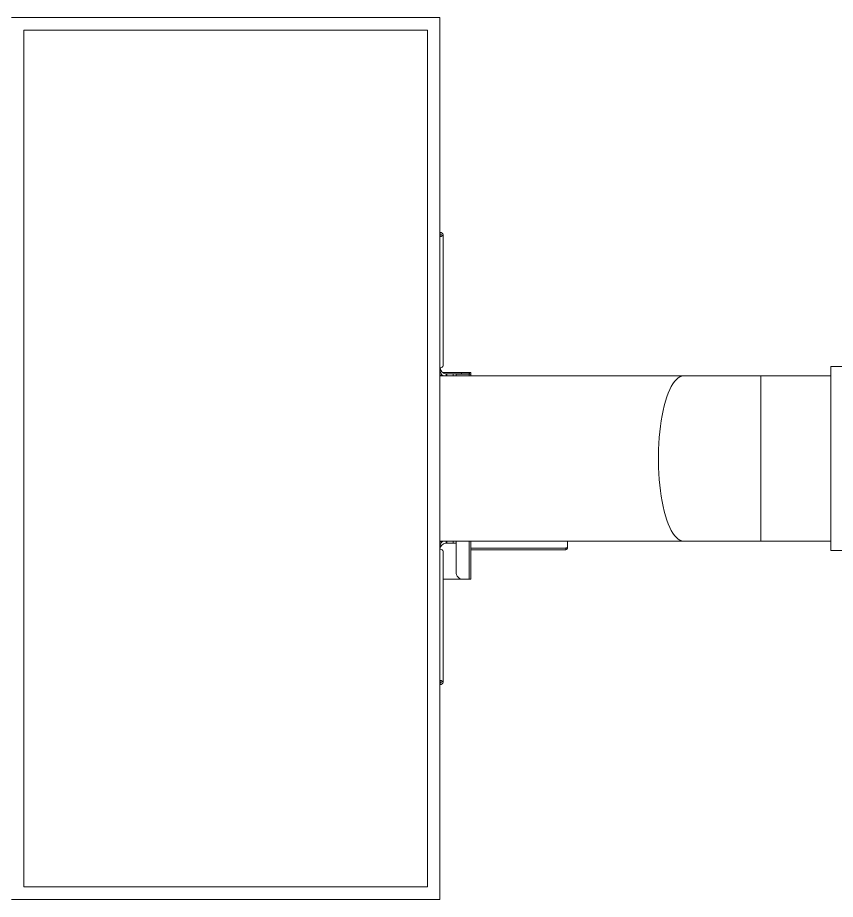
# Model space of a CAD drawing. Header units: feet. Extents: x -17 to 646, y -41 to 598.
# Drawn here: x 453.33 to 455.49, y 555.548 to 557.877 of the extents above; entities that cross this region are included whole.
import ezdxf

# ---------------------------------------------------------------- set-up
doc = ezdxf.new("R2010")
doc.units = ezdxf.units.FT
doc.header["$MEASUREMENT"] = 0

msp = doc.modelspace()

# ---------------------------------------------------------------- linework, layer by layer
at = {"color": 7, "linetype": 'Continuous', "lineweight": 15}
for p, q in [((453.31336, 557.87701), (454.44518, 557.87701)), ((454.44518, 557.87701), (454.44518, 555.54774)), ((453.34616, 557.8442), (454.41238, 557.8442)), ((453.34616, 555.58055), (453.34616, 557.8442)), ((454.41238, 557.8442), (454.41238, 555.58055)), ((454.44518, 557.46247), (454.44545, 557.45955)), ((454.44545, 556.94724), (454.44545, 557.45955)), ((454.45398, 557.30411), (454.45398, 556.95751)), ((455.47806, 556.95514), (455.51901, 556.95514)), ((455.47806, 556.46961), (455.47806, 556.95514)), ((455.47806, 556.93054), (454.44518, 556.93054)), ((454.452, 556.93977), (454.52238, 556.93977)), ((454.46185, 556.93055), (454.46185, 556.93587)), ((454.46349, 556.93587), (454.46185, 556.93587)), ((454.46349, 556.93055), (454.46185, 556.93055)), ((454.46349, 556.93587), (454.46349, 556.93055)), ((454.46349, 556.93055), (454.46635, 556.93054)), ((454.47989, 556.93579), (454.46635, 556.93579)), ((454.47989, 556.93054), (454.47989, 556.93579)), ((454.47989, 556.93577), (454.52238, 556.93577)), ((454.5272, 556.93502), (454.48783, 556.93502)), ((454.48783, 556.93502), (454.48783, 556.93054)), ((454.50269, 556.93977), (454.50269, 556.93577)), ((454.52238, 556.93502), (454.52238, 556.93977)), ((454.5232, 556.93977), (454.5272, 556.93977)), ((454.5232, 556.93977), (454.5232, 556.93502)), ((454.5272, 556.93054), (454.5272, 556.93977)), ((454.44518, 556.49421), (455.47806, 556.49421)), ((454.46154, 556.48888), (454.46154, 556.49421)), ((454.46154, 556.49421), (454.46349, 556.49421)), ((454.46154, 556.48888), (454.46349, 556.48888)), ((454.46635, 556.49421), (454.46349, 556.49421)), ((454.46349, 556.49421), (454.46349, 556.48888)), ((454.46635, 556.48896), (454.48783, 556.48896)), ((454.47989, 556.48896), (454.47989, 556.49421)), ((454.48783, 556.49421), (454.48783, 556.41294)), ((454.5272, 556.39325), (454.5272, 556.49421)), ((454.78236, 556.49421), (454.78236, 556.47576)), ((454.45367, 556.46724), (454.45367, 556.12064)), ((454.5272, 556.47135), (454.77794, 556.47135)), ((454.78236, 556.47659), (454.77751, 556.47659)), ((454.77751, 556.47659), (454.77751, 556.47135)), ((454.77794, 556.47535), (454.77751, 556.47535)), ((454.77794, 556.47535), (454.77794, 556.47135)), ((454.77836, 556.47659), (454.77836, 556.47576)), ((454.77836, 556.47576), (454.78236, 556.47576)), ((455.51901, 556.46961), (455.47806, 556.46961)), ((454.5272, 556.39325), (454.45367, 556.39325)), ((454.41238, 555.58055), (453.34616, 555.58055)), ((454.44518, 555.54774), (453.31336, 555.54774))]:
    msp.add_line(p, q, dxfattribs=at)
at = {"color": 8, "linetype": 'Continuous', "lineweight": 15}
for p, q in [((454.44518, 557.30227), (454.44545, 557.30227)), ((454.44518, 557.29862), (454.44545, 557.29862)), ((454.45101, 556.93256), (454.44518, 556.93256)), ((454.51589, 556.93502), (454.51589, 556.93577)), ((454.52238, 556.93536), (454.51806, 556.93536)), ((454.52278, 556.93502), (454.52278, 556.93054)), ((455.2927, 556.93054), (455.2927, 556.49421)), ((454.44518, 556.49219), (454.4507, 556.49219)), ((454.52278, 556.49421), (454.52278, 556.39325)), ((454.77751, 556.47576), (454.5272, 556.47576))]:
    msp.add_line(p, q, dxfattribs=at)
at = {"color": 7, "linetype": 'Continuous', "lineweight": 15, "flags": 128}
for points in [[(454.44545, 557.30959), (454.44871, 557.30917), (454.45148, 557.30798), (454.45333, 557.3062), (454.45398, 557.30411), (454.45333, 557.30201), (454.45148, 557.30023), (454.44871, 557.29904), (454.44545, 557.29862)], [(454.44545, 557.30622), (454.44573, 557.30621), (454.44709, 557.30593), (454.44813, 557.30532), (454.44868, 557.30447), (454.44862, 557.30356), (454.44796, 557.30275), (454.44683, 557.3022), (454.44545, 557.302)], [(454.44545, 556.95203), (454.44871, 556.95245), (454.45148, 556.95364), (454.45333, 556.95542), (454.45398, 556.95751)], [(454.45367, 556.46724), (454.45302, 556.46934), (454.45117, 556.47111), (454.4484, 556.4723), (454.44514, 556.47272)], [(454.44514, 556.12613), (454.4484, 556.12571), (454.45117, 556.12452), (454.45302, 556.12274), (454.45367, 556.12064), (454.45302, 556.11855), (454.45117, 556.11677), (454.4484, 556.11558), (454.44514, 556.11516)], [(454.44514, 556.12275), (454.44652, 556.12256), (454.44765, 556.122), (454.44831, 556.12119), (454.44837, 556.12028), (454.44782, 556.11944), (454.44678, 556.11882), (454.44542, 556.11854), (454.44514, 556.11854)]]:
    msp.add_lwpolyline(points, dxfattribs=at)
at = {"color": 8, "linetype": 'Continuous', "lineweight": 15, "flags": 128}
msp.add_lwpolyline([(455.08898, 556.93054), (455.08411, 556.92996), (455.07927, 556.92821), (455.07448, 556.92532), (455.06977, 556.92129), (455.06516, 556.91614), (455.06068, 556.90991), (455.05635, 556.90263), (455.05219, 556.89432), (455.04823, 556.88505), (455.04449, 556.87486), (455.04098, 556.8638), (455.03773, 556.85193), (455.03476, 556.83932), (455.03207, 556.82603), (455.02969, 556.81213), (455.02762, 556.7977), (455.02588, 556.78282), (455.02448, 556.76756), (455.02342, 556.752), (455.02271, 556.73624), (455.02235, 556.72034), (455.02235, 556.70441), (455.02271, 556.68851), (455.02342, 556.67275), (455.02448, 556.65719), (455.02588, 556.64194), (455.02762, 556.62705), (455.02969, 556.61262), (455.03207, 556.59873), (455.03476, 556.58544), (455.03773, 556.57282), (455.04098, 556.56095), (455.04449, 556.54989), (455.04823, 556.5397), (455.05219, 556.53043), (455.05635, 556.52213), (455.06068, 556.51484), (455.06516, 556.50861), (455.06977, 556.50346), (455.07448, 556.49943), (455.07927, 556.49654), (455.08411, 556.49479), (455.08898, 556.49421)], dxfattribs=at)
at = {"color": 7, "linetype": 'Continuous', "lineweight": 15}
for centre, radius, start, end in [((454.51589, 556.93012), 0.00567, 59.76028, 86.00328), ((454.77794, 556.47576), 0.00442, 270, 0), ((454.77794, 556.47576), 0.000417, 270, 0), ((454.50752, 556.41294), 0.01968, 180, 270)]:
    msp.add_arc(centre, radius, start, end, dxfattribs=at)
at = {"color": 7, "linetype": 'Continuous', "lineweight": 15, "extrusion": (0, 0, -1)}
for centre, start_param, end_param in [((454.46185, 556.95541), 0.0909466, 1.3974499), ((454.46185, 556.94724), 0.7216254, 1.5707963), ((454.46154, 556.47751), 1.6474409, 2.4199673), ((454.46154, 556.46935), 1.7441428, 3.0506461)]:
    msp.add_ellipse(centre, major_axis=(0, -0.01955), ratio=0.8390996, start_param=start_param, end_param=end_param, dxfattribs=at)
at = {"color": 7, "linetype": 'Continuous', "lineweight": 15}
for points, knots in [([(454.45101, 556.93256), (454.45156, 556.93214), (454.45288, 556.93111), (454.4562, 556.93058), (454.4594, 556.93055), (454.46148, 556.93055), (454.46185, 556.93055)], [0, 0, 0, 0, 0.2013313, 0.486191, 0.9095162, 1, 1, 1, 1]), ([(454.46185, 556.93587), (454.46157, 556.93587), (454.46107, 556.93588), (454.46058, 556.93592), (454.46036, 556.93594)], [0, 0, 0, 0, 0.5582167, 1, 1, 1, 1]), ([(454.46635, 556.93579), (454.46608, 556.93579), (454.46513, 556.93582), (454.46417, 556.93585), (454.46349, 556.93587)], [0, 0, 0, 0, 0.2899821, 1, 1, 1, 1]), ([(454.46154, 556.49421), (454.4597, 556.49421), (454.45667, 556.49423), (454.4532, 556.49376), (454.45148, 556.49294), (454.45084, 556.49232), (454.4507, 556.49219)], [0, 0, 0, 0, 0.4509321, 0.7416359, 0.9467761, 1, 1, 1, 1]), ([(454.46005, 556.48881), (454.46033, 556.48884), (454.46082, 556.48888), (454.46132, 556.48888), (454.46154, 556.48888)], [0, 0, 0, 0, 0.55863, 1, 1, 1, 1]), ([(454.46349, 556.48888), (454.46377, 556.48888), (454.46473, 556.4889), (454.46568, 556.48894), (454.46635, 556.48896)], [0, 0, 0, 0, 0.2899484, 1, 1, 1, 1])]:
    msp.add_open_spline(points, degree=3, knots=knots, dxfattribs=at)

doc.saveas('drawing.dxf')
